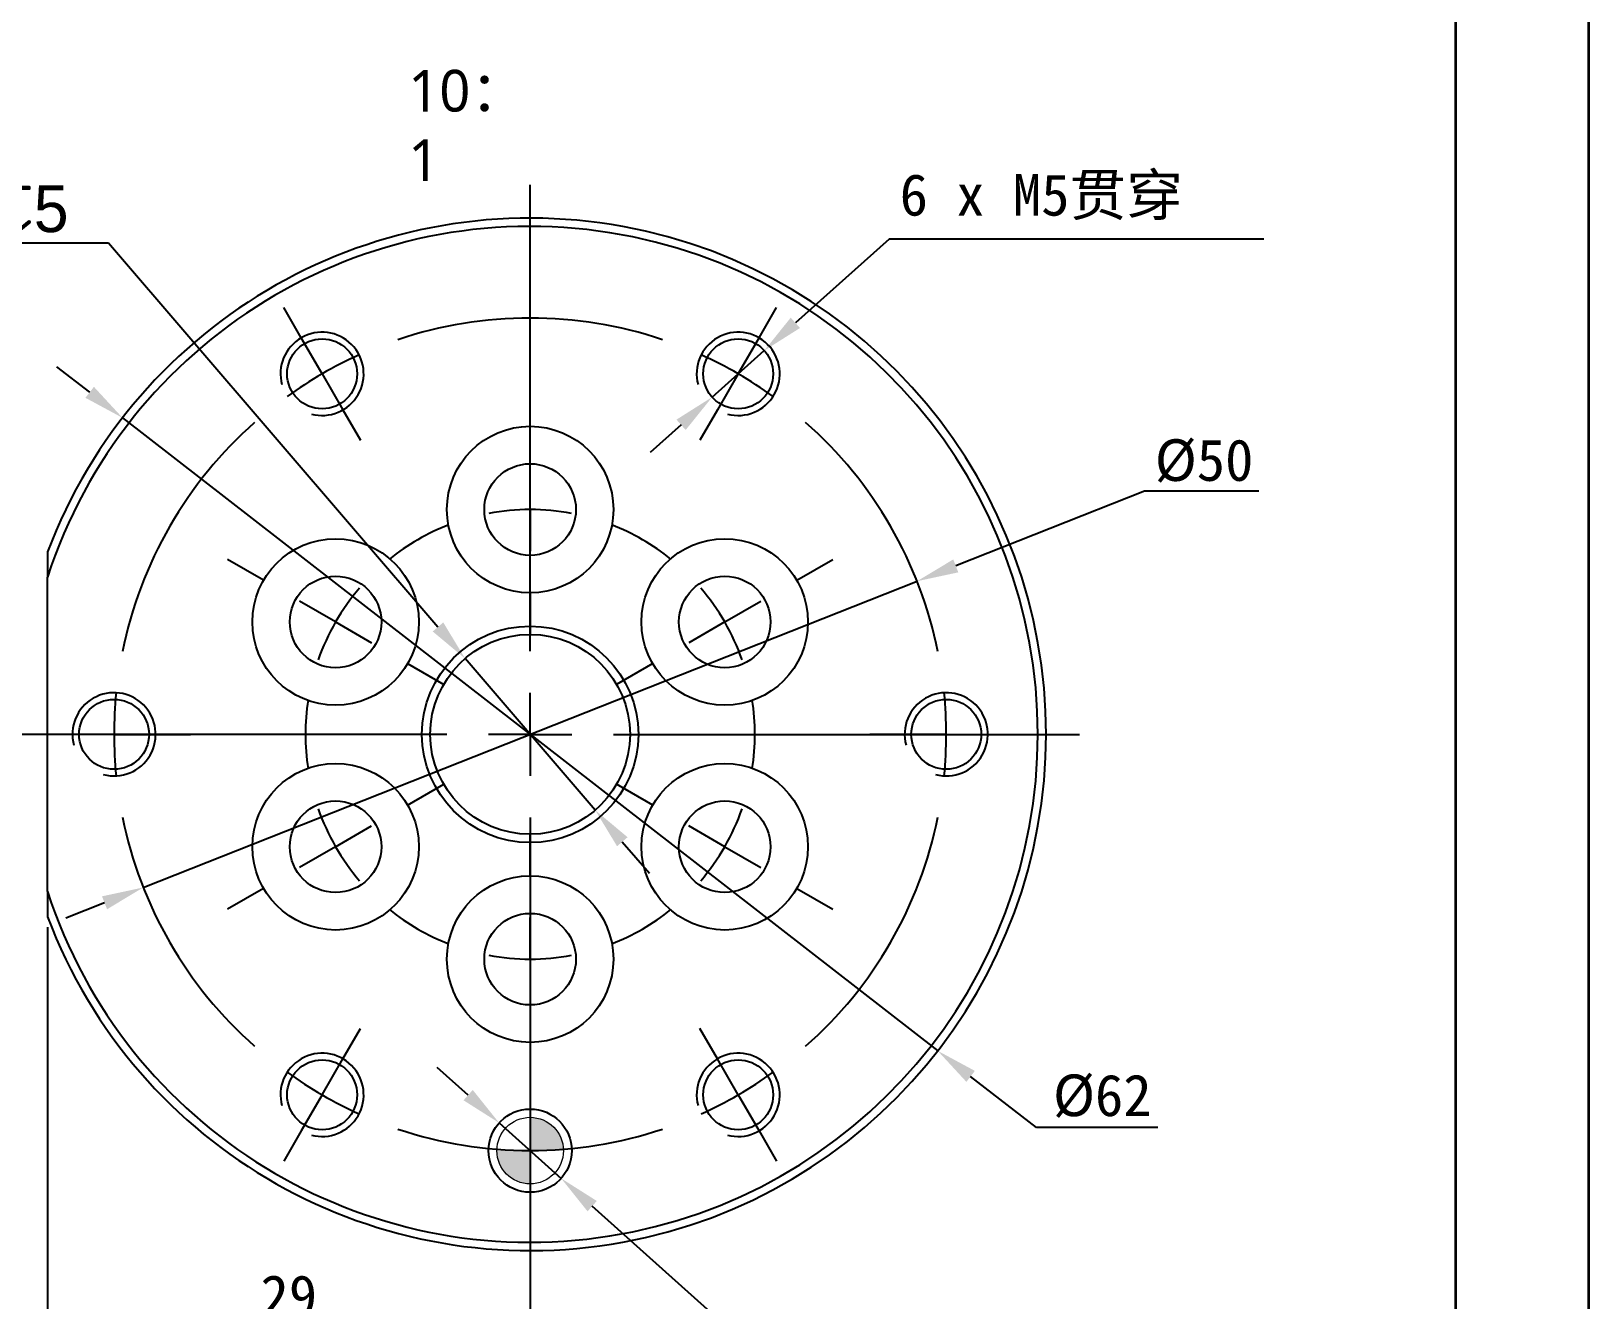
# Model space of a CAD drawing. Header units: millimetres. Extents: x 415 to 2018, y 500 to 823.
# Drawn here: x 706.4 to 800, y 587.5 to 663.7 of the extents above; entities that cross this region are included whole.
import ezdxf

# ---------------------------------------------------------------- set-up
doc = ezdxf.new("R2010")
doc.units = ezdxf.units.MM
doc.header["$PDSIZE"] = -1
doc.layers.get('Defpoints').update_dxf_attribs({"lineweight": 18})
doc.layers.add('图纸格式', color=5, linetype='Continuous')
doc.layers.add('粗实线层', color=7, linetype='Continuous', lineweight=35)
doc.styles.add('样式 1', font='')
doc.styles.get('样式 1').set_extended_font_data('微软雅黑')
doc.dimstyles.new('ISO-25', dxfattribs={"dimtxt": 2.5, "dimasz": 2.5, "dimexe": 1.25, "dimexo": 0.625, "dimtad": 1, "dimtoh": 1, "dimlfac": 10, "dimtxsty": 'Standard', "dimcen": 2.5, "dimadec": 0, "dimazin": 0, "dimtfac": 1, "dimtmove": 0, "dimatfit": 3, "dimfxl": 1, "dimarcsym": 0})

# ---------------------------------------------------------------- blocks, each defined once
blk = doc.blocks.new('*D105')
at = {"layer": 'Defpoints', "color": 0}
for p in [(707.406, 610.468), (736.406, 593.922), (707.406, 585.82)]:
    blk.add_point(p, dxfattribs=at)
at = {"layer": '图纸格式', "color": 0, "lineweight": -2}
for p, q in [((707.406, 609.843), (707.406, 584.57)), ((736.406, 593.297), (736.406, 584.57)), ((733.906, 585.82), (709.906, 585.82))]:
    blk.add_line(p, q, dxfattribs=at)
at = {"layer": '图纸格式', "color": 0}
for points in [[(709.906, 586.237), (709.906, 585.403), (707.406, 585.82)], [(733.906, 586.237), (733.906, 585.403), (736.406, 585.82)]]:
    blk.add_solid(points, dxfattribs=at)
at = {"layer": '图纸格式', "color": 0, "insert": (721.906, 588.945), "char_height": 2.5, "attachment_point": 2}
blk.add_mtext('29', dxfattribs=at)
blk = doc.blocks.new('*D106')
at = {"layer": 'Defpoints', "color": 0}
for p in [(750.473, 644.471), (747.338, 641.675)]:
    blk.add_point(p, dxfattribs=at)
at = {"layer": '图纸格式', "color": 0, "lineweight": -2}
for p, q in [((757.981, 651.167), (752.339, 646.135)), ((780.478, 651.167), (757.981, 651.167)), ((747.338, 641.675), (750.473, 644.471)), ((745.473, 640.011), (743.607, 638.347))]:
    blk.add_line(p, q, dxfattribs=at)
at = {"layer": '图纸格式', "color": 0}
for points in [[(752.061, 646.446), (752.616, 645.824), (750.473, 644.471)], [(745.195, 640.322), (745.75, 639.7), (747.338, 641.675)]]:
    blk.add_solid(points, dxfattribs=at)
at = {"layer": '图纸格式', "color": 0, "insert": (758.606, 655.075), "char_height": 2.5, "attachment_point": 1}
blk.add_mtext('6 x M5{\\fSimSun|b0|i0|c134|p2;贯穿}', dxfattribs=at)
blk = doc.blocks.new('*D107')
at = {"layer": 'Defpoints', "color": 0}
for p in [(734.542, 598.089), (738.269, 594.755)]:
    blk.add_point(p, dxfattribs=at)
at = {"layer": '图纸格式', "color": 0, "lineweight": -2}
for p, q in [((732.679, 599.756), (730.816, 601.423)), ((734.542, 598.089), (738.269, 594.755)), ((754.338, 580.379), (740.132, 593.088)), ((767.546, 580.379), (754.338, 580.379))]:
    blk.add_line(p, q, dxfattribs=at)
at = {"layer": '图纸格式', "color": 0}
for points in [[(732.957, 600.066), (732.401, 599.445), (734.542, 598.089)], [(740.41, 593.399), (739.854, 592.778), (738.269, 594.755)]]:
    blk.add_solid(points, dxfattribs=at)
at = {"layer": '图纸格式', "color": 0, "insert": (754.963, 585.088), "char_height": 2.5, "attachment_point": 1}
blk.add_mtext('%%C5{\\H0.7x;\\S+0.012^ +0;}', dxfattribs=at)
blk = doc.blocks.new('*D108')
at = {"layer": 'Defpoints', "color": 0}
for p in [(759.653, 630.619), (713.159, 612.226)]:
    blk.add_point(p, dxfattribs=at)
at = {"layer": '图纸格式', "color": 0, "lineweight": -2}
for p, q in [((773.307, 636.02), (761.977, 631.538)), ((780.182, 636.02), (773.307, 636.02)), ((713.159, 612.226), (759.653, 630.619)), ((710.834, 611.306), (708.509, 610.387))]:
    blk.add_line(p, q, dxfattribs=at)
at = {"layer": '图纸格式', "color": 0}
for points in [[(761.824, 631.926), (762.131, 631.151), (759.653, 630.619)], [(710.681, 611.694), (710.987, 610.919), (713.159, 612.226)]]:
    blk.add_solid(points, dxfattribs=at)
at = {"layer": '图纸格式', "color": 0, "insert": (773.932, 639.145), "char_height": 2.5, "attachment_point": 1}
blk.add_mtext('%%C50', dxfattribs=at)
blk = doc.blocks.new('SW_CENTERMARKSYMBOL_0')
at = {"layer": '图纸格式', "color": 0}
for p, q in [((-26.25, 2.165), (-27.3, 3.984)), ((1.25, 2.165), (2.3, 3.984)), ((-25, 0), (-26.25, 2.165)), ((0, 0), (1.25, 2.165)), ((-25, 0), (-23.75, -2.165)), ((0, 0), (-1.25, -2.165)), ((-12.5, -3.151), (-12.5, -0.651)), ((-23.75, -2.165), (-22.7, -3.984)), ((-1.25, -2.165), (-2.3, -3.984)), ((-12.5, -8.151), (-12.5, -5.651)), ((-12.5, -8.151), (-12.5, -10.651)), ((-28.521, -12.401), (-30.687, -11.151)), ((3.521, -12.401), (5.687, -11.151)), ((-24.191, -14.901), (-26.356, -13.651)), ((-12.5, -13.151), (-12.5, -15.651)), ((-0.809, -14.901), (1.356, -13.651)), ((-24.191, -14.901), (-22.026, -16.151)), ((-0.809, -14.901), (-2.974, -16.151)), ((-19.861, -17.401), (-17.696, -18.651)), ((-5.139, -17.401), (-7.304, -18.651)), ((-40, -21.651), (-42.1, -21.651)), ((-37.5, -21.651), (-40, -21.651)), ((-37.5, -21.651), (-35, -21.651)), ((-35, -21.651), (-32.9, -21.651)), ((10, -21.651), (7.9, -21.651)), ((12.5, -21.651), (10, -21.651)), ((12.5, -21.651), (15, -21.651)), ((15, -21.651), (17.1, -21.651)), ((-19.861, -25.901), (-17.696, -24.651)), ((-5.139, -25.901), (-7.304, -24.651)), ((-24.191, -28.401), (-22.026, -27.151)), ((-12.5, -30.151), (-12.5, -27.651)), ((-0.809, -28.401), (-2.974, -27.151)), ((-24.191, -28.401), (-26.356, -29.651)), ((-0.809, -28.401), (1.356, -29.651)), ((-28.521, -30.901), (-30.687, -32.151)), ((3.521, -30.901), (5.687, -32.151)), ((-12.5, -35.151), (-12.5, -32.651)), ((-12.5, -35.151), (-12.5, -37.651)), ((-23.75, -41.136), (-22.7, -39.318)), ((-12.5, -40.151), (-12.5, -42.651)), ((-1.25, -41.136), (-2.3, -39.318)), ((-25, -43.301), (-23.75, -41.136)), ((0, -43.301), (-1.25, -41.136)), ((-25, -43.301), (-26.25, -45.466)), ((0, -43.301), (1.25, -45.466)), ((-26.25, -45.466), (-27.3, -47.285)), ((1.25, -45.466), (2.3, -47.285))]:
    blk.add_line(p, q, dxfattribs=at)
for radius, start, end in [(25, 71.45916, 108.54084), (25, 114.27042, 120), (25, 60, 65.72958), (25, 120, 125.72958), (25, 54.27042, 60), (25, 131.45916, 168.54084), (25, 11.45916, 48.54084), (13.5, 90, 100.61033), (13.5, 79.38967, 90), (13.5, 111.22066, 128.77934), (13.5, 51.22066, 68.77934), (13.5, 139.38967, 150), (13.5, 30, 40.61033), (13.5, 150, 160.61033), (13.5, 19.38967, 30), (25, 174.27042, 180), (13.5, 171.22066, 188.77934), (13.5, 351.22066, 8.77934), (25, 0, 5.72958), (25, 180, 185.72958), (25, 354.27042, 0), (13.5, 199.38967, 210), (13.5, 330, 340.61033), (25, 191.45916, 228.54084), (25, 311.45916, 348.54084), (13.5, 210, 220.61033), (13.5, 319.38967, 330), (13.5, 231.22066, 248.77934), (13.5, 291.22066, 308.77934), (13.5, 259.38967, 270), (13.5, 270, 280.61033), (25, 234.27042, 240), (25, 300, 305.72958), (25, 240, 245.72958), (25, 294.27042, 300), (25, 251.45916, 288.54084)]:
    blk.add_arc((-12.5, -21.651), radius, start, end, dxfattribs=at)
blk = doc.blocks.new('SW_CENTERMARKSYMBOL_2')
at = {"layer": '图纸格式', "color": 0}
for p, q in [((0, 5), (0, 33)), ((0, 0), (0, 2.5)), ((-5, 0), (-33, 0)), ((0, 0), (-2.5, 0)), ((0, 0), (0, -2.5)), ((0, 0), (2.5, 0)), ((5, 0), (33, 0)), ((0, -5), (0, -33))]:
    blk.add_line(p, q, dxfattribs=at)
blk = doc.blocks.new('SW_DOWELSYMBOL_0')
at = {"linetype": 'Continuous', "lineweight": 0}
h = blk.add_hatch(color=0, dxfattribs=at)
edge = h.paths.add_edge_path(flags=0)
edge.add_arc((0, 0), 2, 0, 90)
edge.add_line((0, 2), (0, 0))
edge.add_line((0, 0), (2, 0))
h = blk.add_hatch(color=0, dxfattribs=at)
edge = h.paths.add_edge_path(flags=0)
edge.add_arc((0, 0), 2, 180, 270)
edge.add_line((0, -2), (0, 0))
edge.add_line((0, 0), (-2, 0))
at = {"color": 0, "linetype": 'Continuous', "lineweight": 0}
blk.add_circle((0, 0), 2, dxfattribs=at)
blk = doc.blocks.new('*D109')
at = {"color": 0, "lineweight": -2}
for p, q in [((691.092, 650.932), (711.068, 650.932)), ((711.068, 650.932), (730.868, 627.871)), ((740.314, 616.87), (732.497, 625.974)), ((741.943, 614.973), (743.571, 613.076))]:
    blk.add_line(p, q, dxfattribs=at)
at = {"color": 0}
for points in [[(731.185, 628.143), (730.552, 627.6), (732.497, 625.974)], [(742.259, 615.245), (741.627, 614.702), (740.314, 616.87)]]:
    blk.add_solid(points, dxfattribs=at)
at = {"layer": 'Defpoints', "color": 0}
for p in [(732.497, 625.974), (740.314, 616.87)]:
    blk.add_point(p, dxfattribs=at)
at = {"color": 0, "insert": (700.767, 653.629), "char_height": 2.5, "attachment_point": 5}
blk.add_mtext('%%C12{\\H0.7x;\\S+0.02^ +0;\\fAMGDT|b0|i0|c134|p2;\\H1.60714x;x5}', dxfattribs=at)
blk = doc.blocks.new('*D110')
at = {"color": 0, "lineweight": -2}
for p, q in [((709.942, 641.962), (707.967, 643.495)), ((711.916, 640.43), (760.895, 602.415)), ((766.819, 597.816), (762.87, 600.882)), ((774.111, 597.816), (766.819, 597.816))]:
    blk.add_line(p, q, dxfattribs=at)
at = {"color": 0}
for points in [[(710.197, 642.292), (709.686, 641.633), (711.916, 640.43)], [(763.125, 601.211), (762.614, 600.553), (760.895, 602.415)]]:
    blk.add_solid(points, dxfattribs=at)
at = {"layer": 'Defpoints', "color": 0}
for p in [(711.916, 640.43), (760.895, 602.415)]:
    blk.add_point(p, dxfattribs=at)
at = {"color": 0, "insert": (770.778, 599.691), "char_height": 2.5, "attachment_point": 5}
blk.add_mtext('%%C62', dxfattribs=at)

msp = doc.modelspace()

# ---------------------------------------------------------------- linework, layer by layer
at = {"color": 161, "linetype": 'Continuous', "lineweight": 25, "true_color": 0x67adff}
msp.add_line((707.4056, 611.9749), (707.4056, 630.8694), dxfattribs=at)
for centre, radius in [((723.9056, 643.0728), 2.1), ((748.9056, 643.0728), 2.1), ((736.4056, 634.9222), 5), ((736.4056, 634.9222), 2.75), ((724.7142, 628.1722), 5), ((748.0969, 628.1722), 5), ((724.7142, 628.1722), 2.75), ((748.0969, 628.1722), 2.75), ((736.4056, 621.4222), 6.5), ((736.4056, 621.4222), 6), ((711.4056, 621.4222), 2.1), ((761.4056, 621.4222), 2.1), ((724.7142, 614.6722), 5), ((748.0969, 614.6722), 5), ((724.7142, 614.6722), 2.75), ((748.0969, 614.6722), 2.75), ((736.4056, 607.9222), 5), ((736.4056, 607.9222), 2.75), ((723.9056, 599.7715), 2.1), ((748.9056, 599.7715), 2.1), ((736.4056, 596.4222), 2.5)]:
    msp.add_circle(centre, radius, dxfattribs=at)
for centre, radius, start, end in [((736.4056, 621.4222), 31, 200.693541, 159.306459), ((736.4056, 621.4222), 30.5, 198.043862, 161.956138), ((723.9056, 643.0728), 2.5, 255, 195), ((748.9056, 643.0728), 2.5, 255, 195), ((711.4056, 621.4222), 2.5, 255, 195), ((761.4056, 621.4222), 2.5, 255, 195), ((723.9056, 599.7715), 2.5, 255, 195), ((748.9056, 599.7715), 2.5, 255, 195)]:
    msp.add_arc(centre, radius, start, end, dxfattribs=at)
for points in [[(707.4056, 632.3766), (707.4056, 631.8786), (707.4056, 631.3744), (707.4056, 630.8694)], [(707.4056, 611.9749), (707.4056, 611.4699), (707.4056, 610.9676), (707.4056, 610.4677)]]:
    msp.add_open_spline(points, degree=3, dxfattribs=at)
at = {"layer": '粗实线层'}
for p, q in [((800.0124, 499.9087), (800.0124, 759.6889)), ((792.0124, 507.9087), (792.0124, 751.6889))]:
    msp.add_line(p, q, dxfattribs=at)

# ---------------------------------------------------------------- block references
at = {"layer": '图纸格式', "color": 0}
for name, p in [('SW_CENTERMARKSYMBOL_2', (736.4056, 621.4222)), ('SW_CENTERMARKSYMBOL_0', (748.9056, 643.0728))]:
    msp.add_blockref(name, p, dxfattribs=at)
at = {"layer": '图纸格式', "color": 161, "true_color": 0x67adff}
msp.add_blockref('SW_DOWELSYMBOL_0', (736.4056, 596.4222), dxfattribs=at)

# ---------------------------------------------------------------- texts
at = {"insert": (729.086, 661.3254), "char_height": 2.5, "width": 8.22098, "attachment_point": 1, "style": '样式 1'}
msp.add_mtext('10：1', dxfattribs=at)

# ---------------------------------------------------------------- dimensions: what is measured, and where the dimension line sits
dim = msp.add_diameter_dim_2p(p1=(740.3142, 616.8699), p2=(732.497, 625.9744), text='%%C12{\\H0.7x;\\S+0.02^ +0;\\fAMGDT|b0|i0|c134|p2;\\H1.60714x;x5}', dimstyle='ISO-25')
dim.commit()
dim.dimension.update_dxf_attribs({"geometry": '*D109', "text_midpoint": (700.7672, 650.9325), "dimtype": 163})
dim = msp.add_diameter_dim_2p(p1=(711.9165, 640.4296), p2=(760.8947, 602.4147), text='%%C62', dimstyle='ISO-25')
dim.commit()
dim.dimension.update_dxf_attribs({"geometry": '*D110', "text_midpoint": (770.7778, 599.6911)})
at = {"layer": '图纸格式', "color": 0}
for p1, p2, text, picture, middle in [((747.3384, 641.675), (750.4728, 644.4706), '6 x M5{\\fSimSun|b0|i0|c134|p2;贯穿}', '*D106', (769.5421, 651.1674)), ((713.1585, 612.2258), (759.6527, 630.6185), '%%C50', '*D108', (777.0573, 636.0202)), ((734.5424, 598.089), (738.2688, 594.7553), '%%C5{\\H0.7x;\\S+0.012^ +0;}', '*D107', (761.2548, 580.3792))]:
    dim = msp.add_diameter_dim_2p(p1=p1, p2=p2, text=text, dimstyle='ISO-25', dxfattribs=at)
    dim.commit()
    dim.dimension.update_dxf_attribs({"geometry": picture, "text_midpoint": middle, "dimtype": 163})
dim = msp.add_linear_dim(base=(707.4056, 585.8201), p1=(736.4056, 593.9222), p2=(707.4056, 610.4677), text='29', dimstyle='ISO-25', dxfattribs=at)
dim.commit()
dim.dimension.update_dxf_attribs({"geometry": '*D105', "text_midpoint": (721.9056, 585.8201), "dimtype": 160})

doc.saveas('drawing.dxf')
